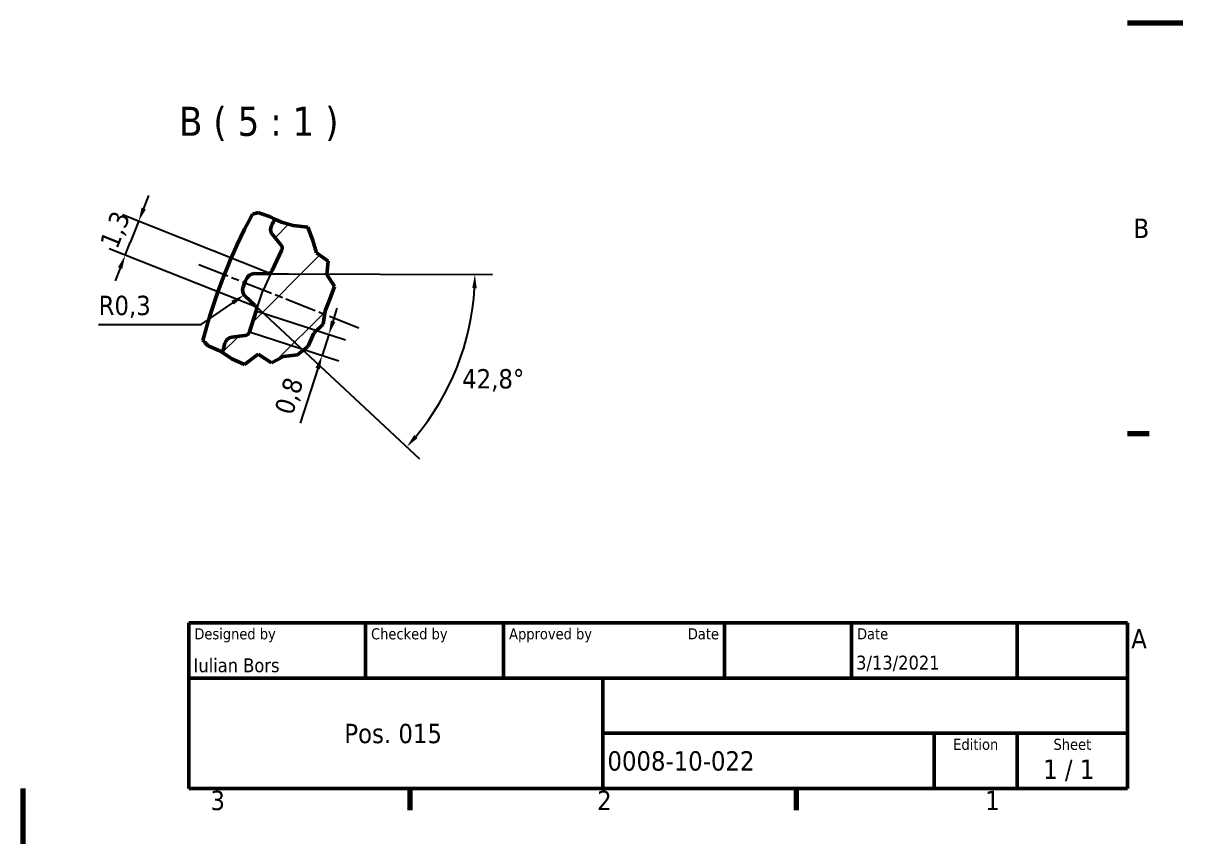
# Model space of a CAD drawing. Header units: millimetres. Extents: x 0 to 210, y 0 to 149.
# Drawn here: x 105 to 210, y 0 to 74.3 of the extents above; entities that cross this region are included whole.
import ezdxf
from ezdxf.enums import TextEntityAlignment as Align

# ---------------------------------------------------------------- set-up
doc = ezdxf.new("R2010")
doc.units = ezdxf.units.MM
doc.header["$LTSCALE"] = 0.5
doc.linetypes.add('CHAIN', pattern=[0.3543, 0.2362, -0.0295, 0.0591, -0.0295])
for name, color, linetype, lineweight in [('Border (ISO)', 7, 'Continuous', 70), ('Break Line (ISO)', 7, 'Continuous', 50), ('Centerline (ISO)', 7, 'Continuous', 25), ('Dimension (ISO)', 7, 'Continuous', 25), ('Hatch (ISO)', 7, 'Continuous', 18), ('Symbol (ISO)', 7, 'Continuous', 25), ('Title (ISO)', 7, 'Continuous', 50), ('Visible (ISO)', 7, 'Continuous', 50)]:
    doc.layers.add(name, color=color, linetype=linetype, lineweight=lineweight)
doc.styles.add('Label Text (ISO)', font='tahoma.ttf')
doc.styles.add('Note Text (ISO)', font='tahoma.ttf')
doc.styles.add('Text Style39', font='tahoma.ttf')
doc.styles.add('Text Style41', font='tahoma.ttf')
doc.dimstyles.new('Default - Method 1b (ISO)', dxfattribs={"dimscale": 0.5, "dimtxt": 3.5, "dimasz": 2.5, "dimexe": 3.175, "dimexo": 0, "dimgap": 0.762, "dimtad": 1, "dimtoh": 1, "dimrnd": 1e-08, "dimtxsty": 'Note Text (ISO)', "dimcen": 0.09, "dimdle": 10, "dimclrd": 256, "dimclre": 256, "dimclrt": 256, "dimazin": 2, "dimtfac": 1, "dimtmove": 0, "dimatfit": 3, "dimfxl": 0, "dimtolj": 1, "dimlwd": -1, "dimlwe": -1, "dimarcsym": 0})

# ---------------------------------------------------------------- blocks, each defined once
blk = doc.blocks.new('Borders Default Border')
at = {"layer": 'Border (ISO)'}
for p, q in [((410, 74.25), (413.9, 74.25)), ((280, 10), (280, 6.1)), ((350, 10), (350, 6.1))]:
    blk.add_line(p, q, dxfattribs=at)
at = {"layer": 'Border (ISO)', "flags": 128}
for points in [[(420, 148.5), (410, 148.5)], [(210, 0), (210, 10)]]:
    blk.add_lwpolyline(points, dxfattribs=at)
at = {"layer": 'Border (ISO)', "char_height": 3.5, "attachment_point": 7, "style": 'Note Text (ISO)'}
for s, insert in [('B', (411.08, 109.63)), ('A', (410.66, 35.38)), ('3', (243.91, 6.03)), ('2', (313.94, 6.1)), ('1', (384.21, 6.1))]:
    blk.add_mtext(s, dxfattribs=dict(at, insert=insert))
blk = doc.blocks.new('*D17')
at = {"layer": 'Defpoints', "color": 0}
for p in [(122.9, 51.6), (127.1, 51.58), (125.1, 49.55), (143.07, 40.54)]:
    blk.add_point(p, dxfattribs=at)
at = {"layer": 'Dimension (ISO)'}
for p, q in [((127.1, 51.58), (147.49, 51.51)), ((125.1, 49.55), (140.89, 34.83))]:
    blk.add_line(p, q, dxfattribs=at)
blk.add_arc((122.9, 51.6), 23, 320.1143, 356.6857, dxfattribs=at)
for points in [[(145.66, 50.28), (146.07, 50.26), (145.9, 51.52)], [(140.71, 36.71), (140.4, 36.99), (139.73, 35.91)]]:
    blk.add_solid(points, dxfattribs=at)
at = {"layer": 'Dimension (ISO)', "insert": (144.75, 42.95), "char_height": 1.75, "attachment_point": 1, "style": 'Note Text (ISO)'}
blk.add_mtext('\\A1;42,8°', dxfattribs=at)
blk = doc.blocks.new('*D19')
at = {"layer": 'Defpoints', "color": 0}
for p in [(126.11, 48.22), (125.49, 46.32), (132.06, 44.19)]:
    blk.add_point(p, dxfattribs=at)
at = {"layer": 'Dimension (ISO)'}
for p, q in [((133.06, 47.27), (133.44, 48.46)), ((126.11, 48.22), (134.18, 45.59)), ((125.49, 46.32), (133.57, 43.7)), ((132.67, 46.08), (132.06, 44.19)), ((131.67, 43), (130.07, 38.07))]:
    blk.add_line(p, q, dxfattribs=at)
for points in [[(132.86, 47.34), (133.26, 47.21), (132.67, 46.08)], [(131.47, 43.07), (131.87, 42.94), (132.06, 44.19)]]:
    blk.add_solid(points, dxfattribs=at)
at = {"layer": 'Dimension (ISO)', "insert": (127.71, 39.24), "char_height": 1.75, "attachment_point": 1, "rotation": 72, "style": 'Note Text (ISO)'}
blk.add_mtext('\\A1;0,8', dxfattribs=at)
blk = doc.blocks.new('*D20')
at = {"layer": 'Defpoints', "color": 0}
for p in [(114.24, 53.26), (127.42, 51.58), (126.21, 48.52)]:
    blk.add_point(p, dxfattribs=at)
at = {"layer": 'Dimension (ISO)'}
for p, q in [((115.91, 57.48), (116.37, 58.65)), ((127.42, 51.58), (113.98, 56.91)), ((115.45, 56.32), (114.99, 55.16)), ((114.99, 55.16), (114.7, 54.42)), ((126.21, 48.52), (112.77, 53.84)), ((114.24, 53.26), (114.7, 54.42)), ((113.78, 52.09), (113.32, 50.93))]:
    blk.add_line(p, q, dxfattribs=at)
for points in [[(115.72, 57.56), (116.11, 57.41), (115.45, 56.32)], [(113.59, 52.17), (113.97, 52.02), (114.24, 53.26)]]:
    blk.add_solid(points, dxfattribs=at)
at = {"layer": 'Dimension (ISO)', "insert": (111.88, 54.37), "char_height": 1.75, "attachment_point": 1, "rotation": 68.4, "style": 'Note Text (ISO)'}
blk.add_mtext('\\A1;1,3', dxfattribs=at)
blk = doc.blocks.new('*D21')
at = {"layer": 'Defpoints', "color": 0}
for p in [(125, 49.67), (125.61, 50.1)]:
    blk.add_point(p, dxfattribs=at)
at = {"layer": 'Dimension (ISO)'}
for p, q in [((121.11, 46.99), (123.97, 48.96)), ((111.83, 46.99), (121.11, 46.99))]:
    blk.add_line(p, q, dxfattribs=at)
blk.add_solid([(123.85, 49.13), (124.09, 48.79), (125, 49.67)], dxfattribs=at)
at = {"layer": 'Dimension (ISO)', "insert": (111.83, 49.59), "char_height": 1.75, "attachment_point": 1, "style": 'Note Text (ISO)'}
blk.add_mtext('\\A1;R0,3', dxfattribs=at)
blk = doc.blocks.new('Title Blocks I.A.B')
at = {"layer": 'Title (ISO)'}
for p, q in [((270.07, 130), (100.07, 130)), ((100.07, 130), (100.07, 100)), ((132.07, 120), (132.07, 130)), ((157.07, 120), (157.07, 130)), ((197.07, 120), (197.07, 130)), ((220.07, 120), (220.07, 130)), ((250.07, 120), (250.07, 130)), ((270.07, 100), (270.07, 130)), ((100.07, 120), (270.07, 120)), ((175.07, 120), (175.07, 100)), ((270.07, 110), (175.07, 110)), ((235.07, 100), (235.07, 110)), ((250.07, 100), (250.07, 110)), ((100.07, 100), (270.07, 100))]:
    blk.add_line(p, q, dxfattribs=at)
at = {"layer": 'Title (ISO)', "style": 'Text Style41'}
for s, p in [('Designed by', (101.07, 129)), ('Checked by', (133.07, 129)), ('Approved by', (158.07, 129)), ('Date', (221.07, 129))]:
    blk.add_text(s, height=2, dxfattribs=at).set_placement(p, align=Align.TOP_LEFT)
blk.add_text('Date', height=2, dxfattribs=at).set_placement((196.07, 129), align=Align.TOP_RIGHT)
for s, p in [('Edition', (242.57, 109)), ('Sheet', (260.07, 109))]:
    blk.add_text(s, height=2, dxfattribs=at).set_placement(p, align=Align.TOP_CENTER)
at = {"layer": 'Title (ISO)', "style": 'Note Text (ISO)'}
blk.add_text('1 / 1 ', height=3.5, dxfattribs=at).set_placement((260.07, 103.5), align=Align.MIDDLE_CENTER)
at = {"layer": 'Title (ISO)', "style": 'Text Style39'}
for tag, p in [('CHECKED_BY', (133.07, 121)), ('ENG_APPROVED_BY', (158.07, 121))]:
    blk.add_attdef(tag, text='', height=2.5, dxfattribs=at).set_placement(p, align=Align.BOTTOM_LEFT)
blk.add_attdef('ENG_APPROVAL_DATE', text='', height=2.5, dxfattribs=at).set_placement((196.07, 121), align=Align.BOTTOM_RIGHT)
at = {"layer": 'Title (ISO)'}
for tag, p, height, style in [('CREATION_DATE_001', (220.91, 121.54), 2.5, 'Text Style39'), ('AUTHOR_001', (100.92, 121.05), 2.5, 'Text Style39'), ('COMPANY_001', (128.23, 108.21), 3.5, 'Note Text (ISO)'), ('PART_NUMBER_001', (175.88, 103.25), 3.5, 'Note Text (ISO)')]:
    blk.add_attdef(tag, p, '', height=height, dxfattribs=dict(at, style=style))
at = {"layer": 'Title (ISO)', "style": 'Note Text (ISO)'}
for tag, p in [('TITLE', (222.57, 115)), ('REVISION_NUMBER', (242.57, 103.5))]:
    blk.add_attdef(tag, text='', height=3.5, dxfattribs=at).set_placement(p, align=Align.MIDDLE_CENTER)

msp = doc.modelspace()

# ---------------------------------------------------------------- hatches: boundary and pattern name
at = {"layer": 'Hatch (ISO)'}
h = msp.add_hatch(dxfattribs=at)
h.set_pattern_fill('ANSI31', color=256, scale=31.75, style=0)
h.set_pattern_definition([(45, (0, 0), (-2.80633, 2.80633), [])])
edge = h.paths.add_edge_path()
edge.add_line((132.626, 52.733), (132.493, 51.517))
edge.add_line((132.493, 51.517), (133.19, 50.42))
edge.add_line((133.19, 50.42), (132.78, 49.273))
edge.add_line((132.78, 49.273), (132.343, 48.211))
edge.add_line((132.343, 48.211), (132.154, 47.025))
edge.add_line((132.154, 47.025), (131.308, 46.195))
edge.add_line((131.308, 46.195), (130.804, 45.019))
edge.add_line((130.804, 45.019), (129.845, 44.234))
edge.add_line((129.845, 44.234), (128.574, 44.097))
edge.add_line((128.574, 44.097), (127.492, 43.505))
edge.add_line((127.492, 43.505), (126.272, 44.31))
edge.add_line((126.272, 44.31), (125.029, 43.37))
edge.add_line((125.029, 43.37), (123.891, 43.878))
edge.add_line((123.891, 43.878), (123.05, 44.447))
edge.add_ellipse((123.789, 44.322), major_axis=(-0.181, -0.728), ratio=1, start_angle=270, end_angle=274.28585, ccw=False)
edge.add_ellipse((170.607, 32.712), major_axis=(-12.574, -47.345), ratio=1, start_angle=270, end_angle=270.94623, ccw=False)
edge.add_ellipse((123.987, 45.093), major_axis=(-0.744, -0.091), ratio=1, start_angle=270, end_angle=338.12689, ccw=False)
edge.add_line((123.896, 45.838), (125.08, 45.983))
edge.add_ellipse((125.019, 46.479), major_axis=(-0.155, -0.476), ratio=1, start_angle=25, end_angle=90)
edge.add_line((125.495, 46.325), (126.109, 48.215))
edge.add_ellipse((125.634, 48.37), major_axis=(0.366, -0.341), ratio=1, start_angle=25, end_angle=90)
edge.add_line((125.975, 48.736), (125.102, 49.549))
edge.add_ellipse((125.613, 50.098), major_axis=(-0.27, -0.7), ratio=1, start_angle=270, end_angle=338.12689, ccw=False)
edge.add_ellipse((170.607, 32.712), major_axis=(-18.408, -45.396), ratio=1, start_angle=270, end_angle=270.94623, ccw=False)
edge.add_ellipse((125.907, 50.839), major_axis=(-0.75, 0.003), ratio=1, start_angle=270, end_angle=338.12689, ccw=False)
edge.add_line((125.909, 51.589), (127.103, 51.584))
edge.add_ellipse((127.104, 52.084), major_axis=(-0.213, -0.452), ratio=1, start_angle=25, end_angle=90)
edge.add_line((127.557, 51.872), (128.403, 53.67))
edge.add_ellipse((127.951, 53.883), major_axis=(0.32, -0.384), ratio=1, start_angle=25, end_angle=90)
edge.add_line((128.335, 54.203), (127.571, 55.12))
edge.add_ellipse((128.147, 55.6), major_axis=(-0.356, -0.66), ratio=1, start_angle=270, end_angle=338.12689, ccw=False)
edge.add_ellipse((170.607, 32.712), major_axis=(-23.811, -42.81), ratio=1, start_angle=270, end_angle=270.75589, ccw=False)
edge.add_line((127.797, 56.523), (128.388, 56.233))
edge.add_line((128.388, 56.233), (129.457, 55.936))
edge.add_line((129.457, 55.936), (130.786, 55.799))
edge.add_line((130.786, 55.799), (131.241, 54.589))
edge.add_line((131.241, 54.589), (131.549, 53.467))
edge.add_line((131.549, 53.467), (132.626, 52.733))

# ---------------------------------------------------------------- linework, layer by layer
at = {"layer": 'Break Line (ISO)'}
for p, q in [((127.384, 56.726), (127.485, 56.676)), ((127.485, 56.676), (127.797, 56.523)), ((127.797, 56.523), (128.388, 56.233)), ((128.388, 56.233), (129.457, 55.936)), ((129.457, 55.936), (130.786, 55.799)), ((130.786, 55.799), (131.241, 54.589)), ((131.241, 54.589), (131.549, 53.467)), ((131.549, 53.467), (132.626, 52.733)), ((132.626, 52.733), (132.493, 51.517)), ((132.493, 51.517), (133.19, 50.42)), ((133.19, 50.42), (132.78, 49.273)), ((132.78, 49.273), (132.343, 48.211)), ((132.343, 48.211), (132.154, 47.025)), ((132.154, 47.025), (131.308, 46.195)), ((131.308, 46.195), (130.804, 45.019)), ((122.887, 44.557), (122.734, 44.624)), ((123.048, 44.448), (122.887, 44.557)), ((123.05, 44.447), (123.048, 44.448)), ((123.891, 43.878), (123.05, 44.447)), ((126.272, 44.31), (125.029, 43.37)), ((127.492, 43.505), (126.272, 44.31)), ((129.845, 44.234), (128.574, 44.097)), ((130.804, 45.019), (129.845, 44.234)), ((125.029, 43.37), (123.891, 43.878)), ((128.574, 44.097), (127.492, 43.505))]:
    msp.add_line(p, q, dxfattribs=at)
for points, weights in [([(125.762, 56.97), (126.018, 57.04), (126.272, 57.11)], [1, 1.00006040577, 1.00009362843]), ([(126.272, 57.11), (126.835, 56.916), (127.384, 56.726)], [1.00004917642, 1.00010271517, 1.00001799408]), ([(121.764, 45.048), (121.516, 45.297), (121.264, 45.55)], [1.00008560051, 1.00006724041, 1]), ([(122.734, 44.624), (122.254, 44.834), (121.764, 45.048)], [1, 1.0000886189, 1.00006464724])]:
    msp.add_rational_spline(points, weights, degree=2, dxfattribs=at)
at = {"layer": 'Centerline (ISO)', "linetype": 'CHAIN', "ltscale": 23.990969}
msp.add_line((135.382, 46.659), (120.697, 52.473), dxfattribs=at)
at = {"layer": 'Dimension (ISO)'}
for p, q in [((127.557, 51.872), (126.745, 50.147)), ((127.103, 51.584), (129.009, 51.578)), ((126.109, 48.215), (126.698, 50.028)), ((125.975, 48.736), (127.369, 47.436))]:
    msp.add_line(p, q, dxfattribs=at)
at = {"layer": 'Visible (ISO)'}
for p, q in [((127.571, 55.12), (128.335, 54.203)), ((128.403, 53.67), (127.557, 51.872)), ((127.103, 51.584), (125.909, 51.589)), ((125.102, 49.549), (125.975, 48.736)), ((126.109, 48.215), (125.495, 46.325)), ((125.08, 45.983), (123.896, 45.838))]:
    msp.add_line(p, q, dxfattribs=at)
for centre, radius, start, end in [((170.607, 32.712), 50.986, 151.59006, 165.41679), ((128.147, 55.6), 0.75, 151.67311, 219.8), ((170.607, 32.712), 48.986, 150.91723, 151.67311), ((127.951, 53.883), 0.5, 334.8, 39.8), ((125.907, 50.839), 0.75, 89.8, 157.92689), ((127.104, 52.084), 0.5, 269.8, 334.8), ((170.607, 32.712), 48.986, 157.92689, 158.87311), ((125.613, 50.098), 0.75, 158.87311, 227), ((125.634, 48.37), 0.5, 342, 47), ((125.019, 46.479), 0.5, 277, 342), ((170.607, 32.712), 48.986, 165.12689, 166.07311), ((123.987, 45.093), 0.75, 97, 165.12689), ((123.789, 44.322), 0.75, 166.07311, 170.35896)]:
    msp.add_arc(centre, radius, start, end, dxfattribs=at)

# ---------------------------------------------------------------- block references
at = {"xscale": 0.5, "yscale": 0.5, "zscale": 0.5}
msp.add_blockref('Borders Default Border', (0, 0), dxfattribs=at)
msp.add_blockref('Title Blocks I.A.B', (69.964, -45), dxfattribs=at).add_auto_attribs({'PART_NUMBER_001': '0008-10-022', 'COMPANY_001': 'Pos. 015', 'AUTHOR_001': 'Iulian Bors', 'CREATION_DATE_001': '3/13/2021'})

# ---------------------------------------------------------------- texts
at = {"layer": 'Symbol (ISO)', "insert": (119.107, 63.586), "char_height": 2.625, "attachment_point": 7, "style": 'Label Text (ISO)'}
msp.add_mtext('B ( 5 : 1 )', dxfattribs=at)

# ---------------------------------------------------------------- dimensions: what is measured, and where the dimension line sits
at = {"layer": 'Dimension (ISO)'}
for base, p1, p2, angle, override, picture, middle in [((114.241, 53.256), (127.421, 51.583), (126.208, 48.518), 68.4, {"dimgap": 0.762, "dimtoh": 0, "dimdec": 1, "dimlfac": 0.4, "dimtol": 0, "dimlim": 0, "dimtp": 0, "dimtm": 0, "dimtdec": 2, "dimtofl": 0}, '*D20', (114.848, 54.789)), ((132.0567, 44.1927), (126.1092, 48.2154), (125.4948, 46.3248), 72, {"dimgap": 0.762, "dimtoh": 0, "dimdec": 2, "dimlfac": 0.4, "dimtol": 0, "dimlim": 0, "dimtp": 0, "dimtm": 0, "dimtdec": 2, "dimtofl": 1, "dimatfit": 1}, '*D19', (130.6763, 39.9443))]:
    dim = msp.add_linear_dim(base=base, p1=p1, p2=p2, angle=angle, dimstyle='Default - Method 1b (ISO)', override=override, dxfattribs=at)
    dim.commit()
    dim.dimension.update_dxf_attribs({"geometry": picture, "text_midpoint": middle, "dimtype": 160})
dim = msp.add_angular_dim_3p(base=(143.072, 40.542), center=(122.904, 51.599), p1=(125.102, 49.549), p2=(127.103, 51.584), dimstyle='Default - Method 1b (ISO)', override={"dimgap": 0.762, "dimtad": 2, "dimtih": 1, "dimadec": 1, "dimtol": 0, "dimlim": 0, "dimtp": 0, "dimtm": 0, "dimtdec": 2}, dxfattribs=at)
dim.commit()
dim.dimension.update_dxf_attribs({"geometry": '*D17', "text_midpoint": (144.289, 43.132), "dimtype": 165})
dim = msp.add_radius_dim(center=(125.613, 50.098), mpoint=(124.996, 49.672), dimstyle='Default - Method 1b (ISO)', override={"dimgap": 0.762, "dimtih": 1, "dimdec": 2, "dimlfac": 0.4, "dimcen": 0, "dimtol": 0, "dimlim": 0, "dimtp": 0, "dimtm": 0, "dimtdec": 2, "dimtofl": 0}, dxfattribs=at)
dim.commit()
dim.dimension.update_dxf_attribs({"geometry": '*D21', "text_midpoint": (114.096, 46.988), "dimtype": 164})

doc.saveas('drawing.dxf')
